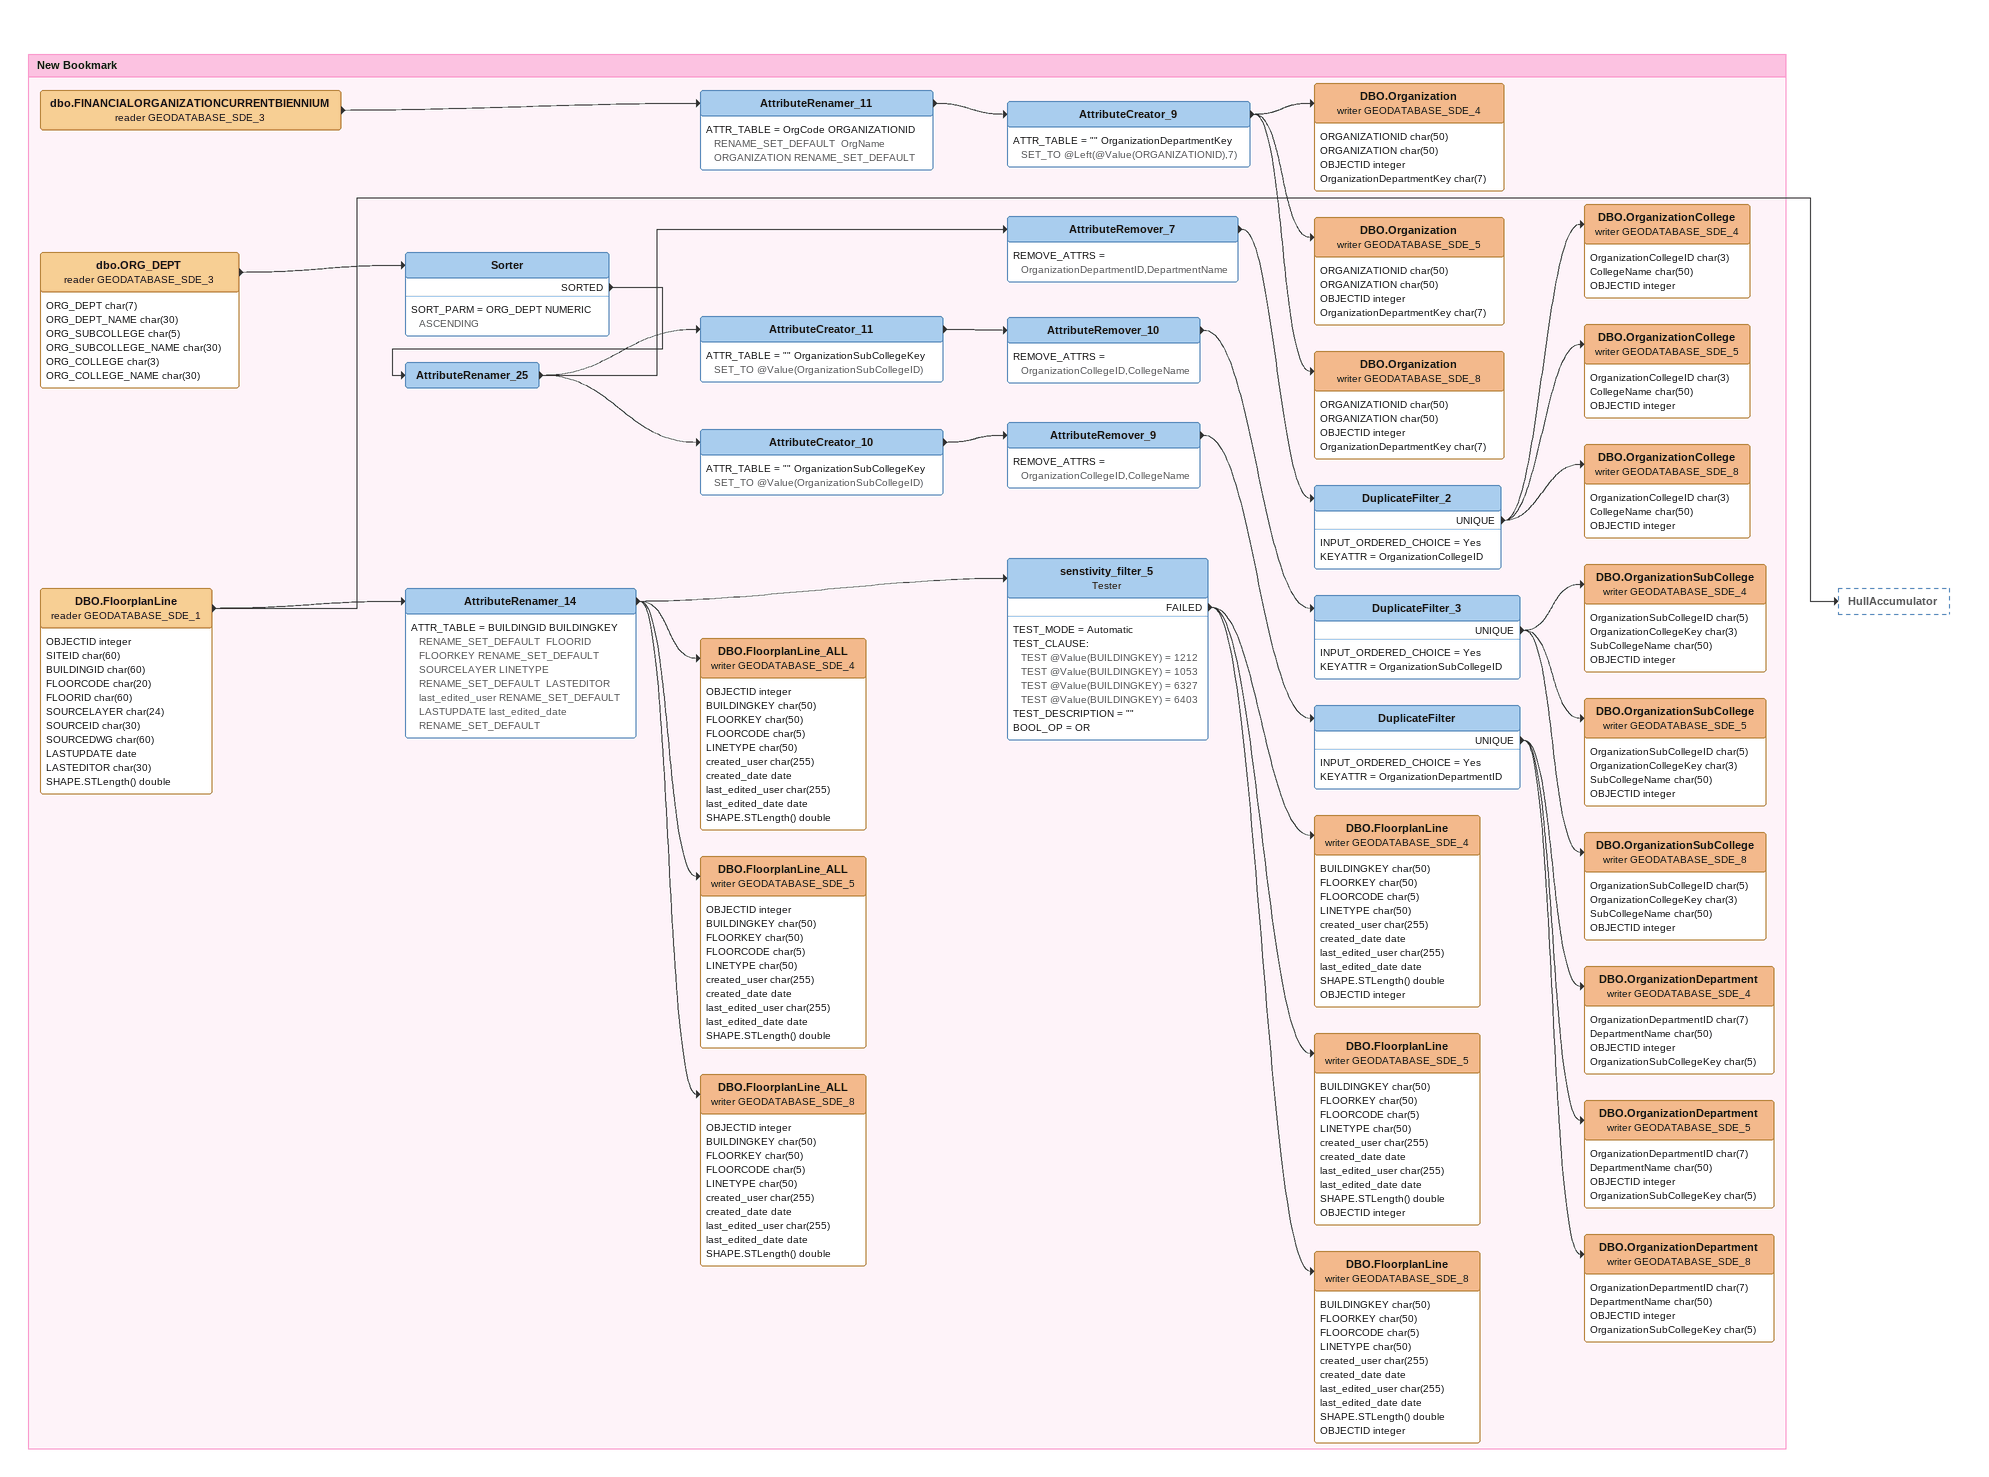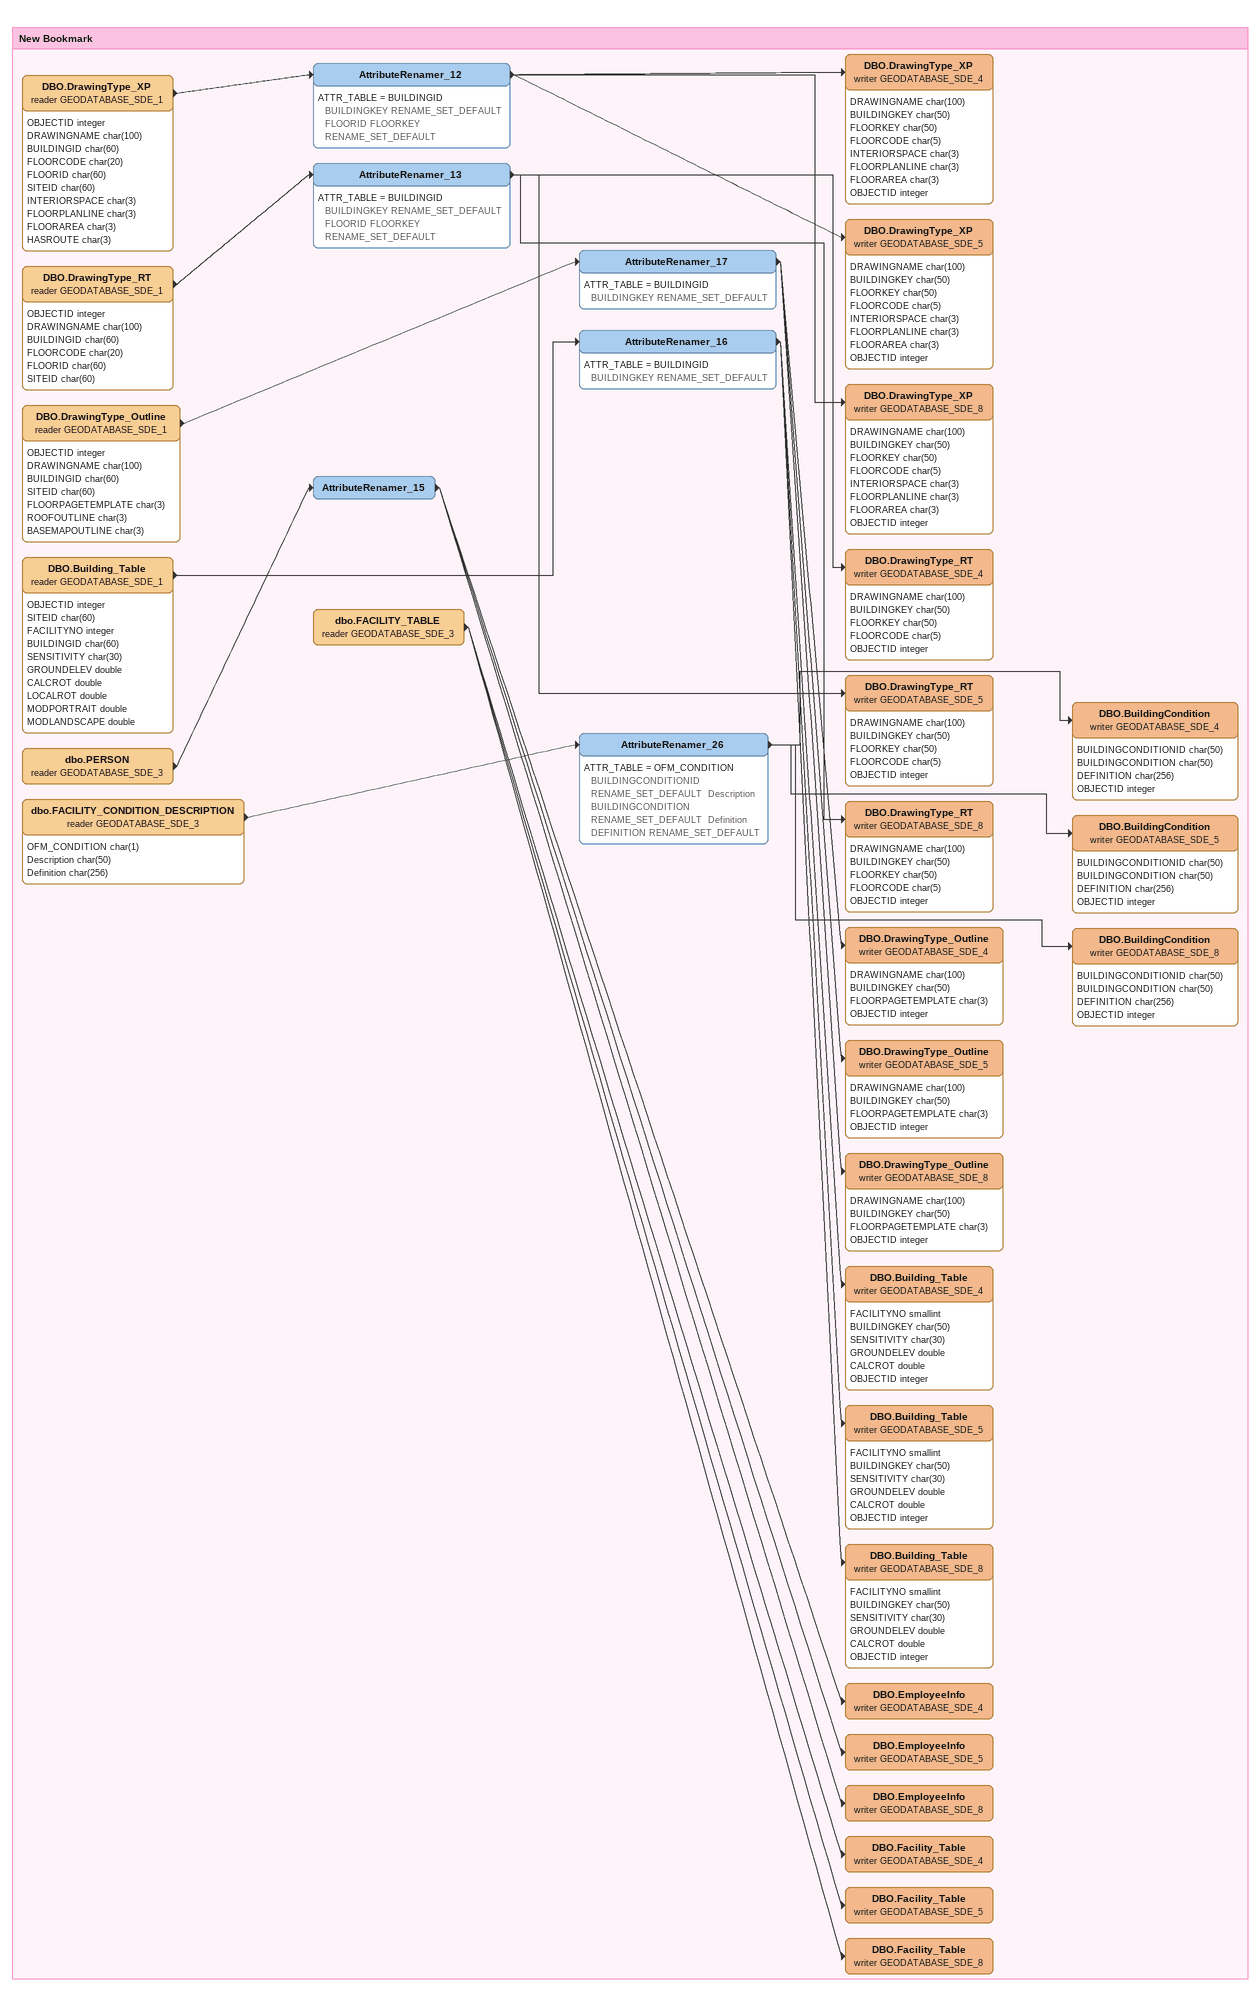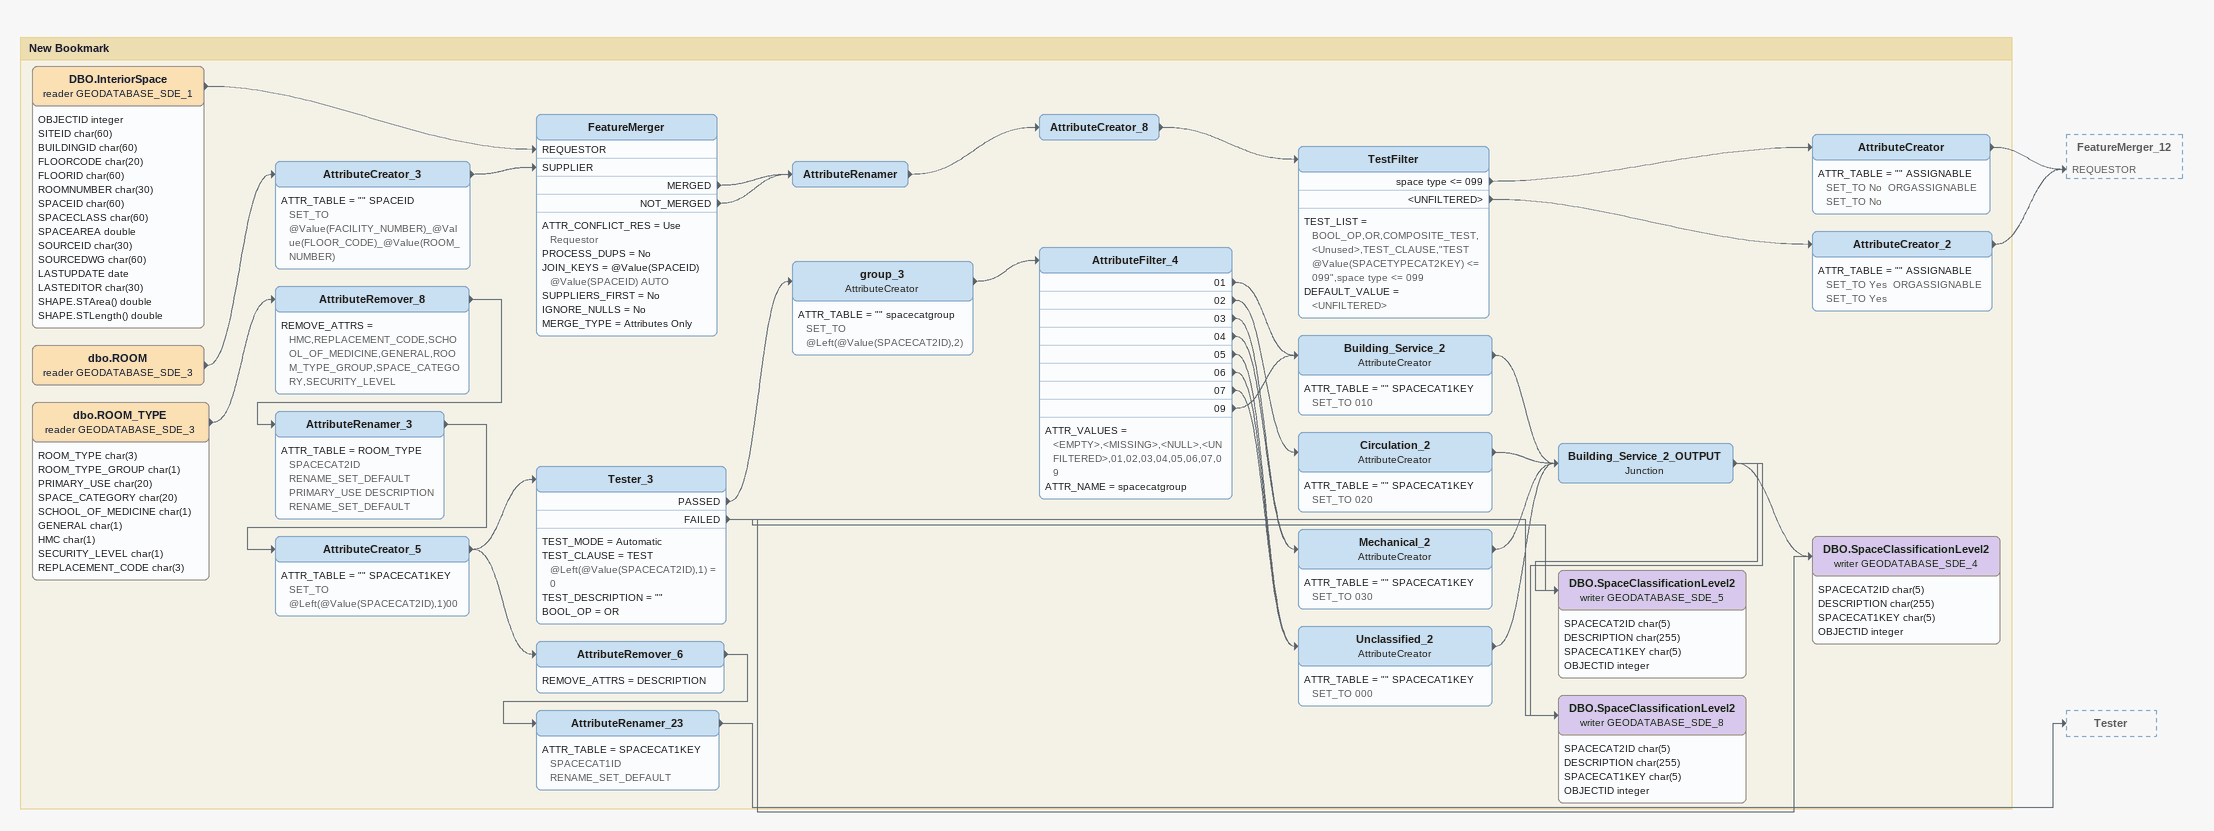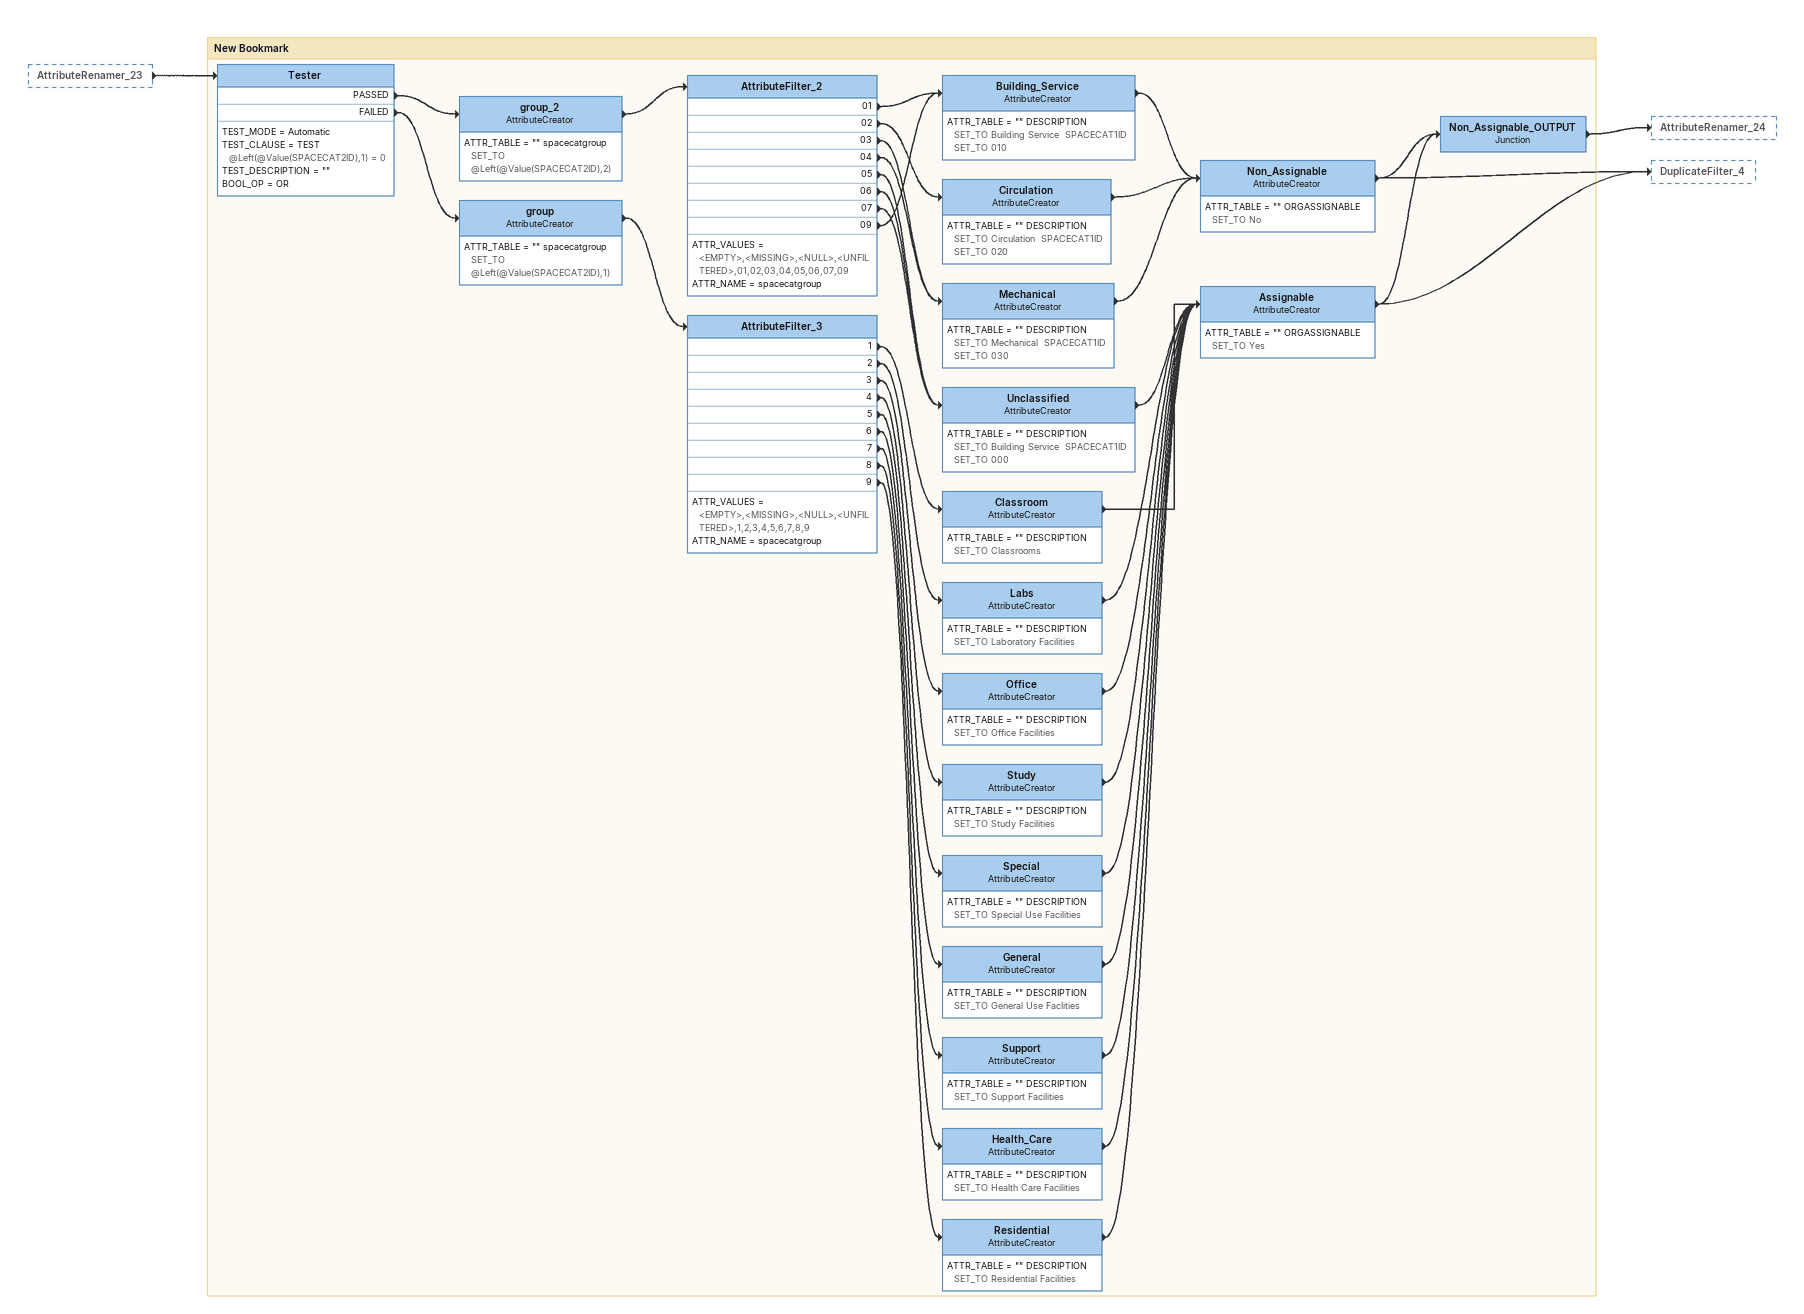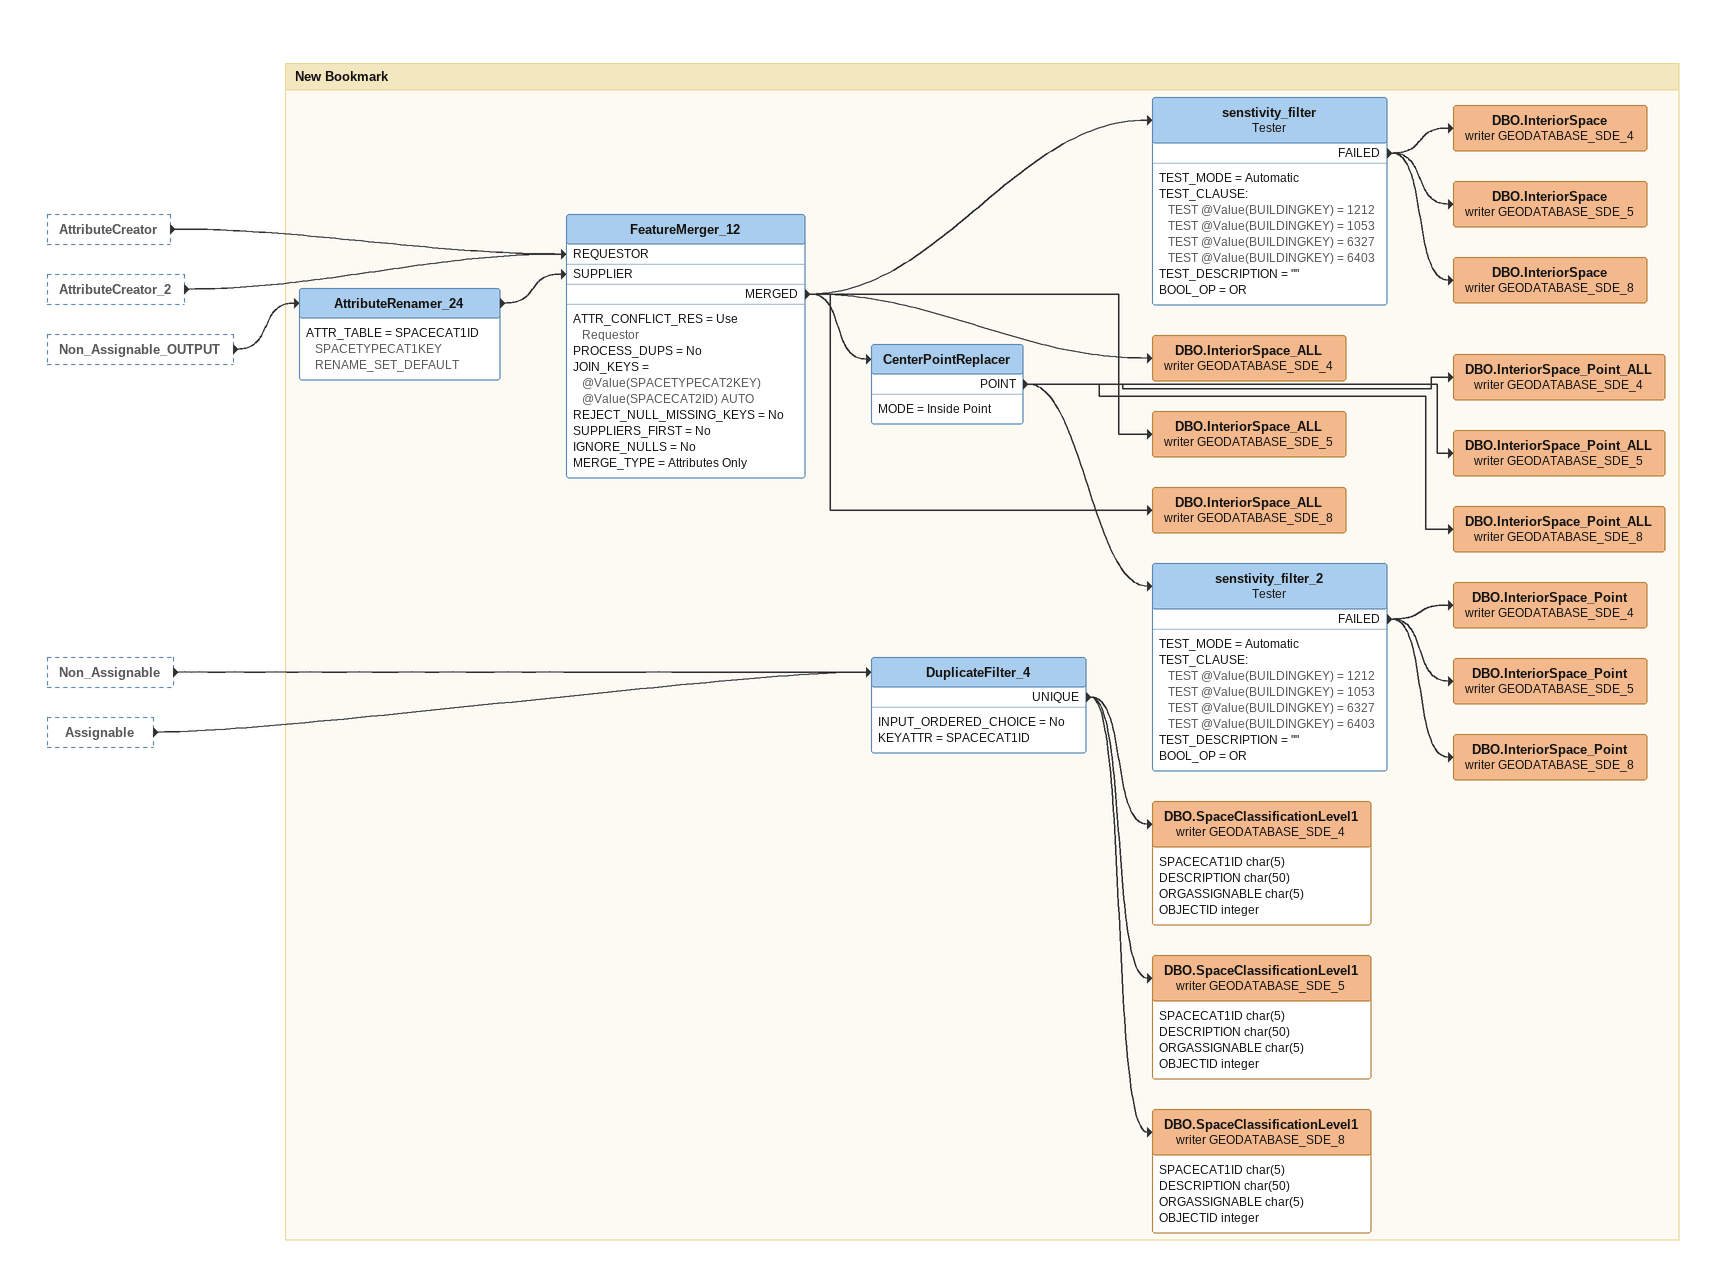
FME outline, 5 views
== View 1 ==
Bookmark: New Bookmark
dbo.ORG_DEPT (reader GEODATABASE_SDE_3)
    attributes: ORG_DEPT char(7), ORG_DEPT_NAME char(30), ORG_SUBCOLLEGE char(5), ORG_SUBCOLLEGE_NAME char(30), ORG_COLLEGE char(3), ORG_COLLEGE_NAME char(30)
    -> Sorter
Sorter
    SORT_PARM = ORG_DEPT NUMERIC ASCENDING
    SORTED -> AttributeRenamer_25
AttributeRenamer_25
    -> AttributeCreator_10
    -> AttributeRemover_7
    -> AttributeCreator_11
AttributeRemover_7
    REMOVE_ATTRS = OrganizationDepartmentID,DepartmentName
    -> DuplicateFilter_2
DuplicateFilter_2
    INPUT_ORDERED_CHOICE = Yes
    KEYATTR = OrganizationCollegeID
    UNIQUE -> DBO.OrganizationCollege (writer GEODATABASE_SDE_4)
    UNIQUE -> DBO.OrganizationCollege (writer GEODATABASE_SDE_5)
    UNIQUE -> DBO.OrganizationCollege (writer GEODATABASE_SDE_8)
DBO.OrganizationCollege (writer GEODATABASE_SDE_4)
    attributes: OrganizationCollegeID char(3), CollegeName char(50), OBJECTID integer
DBO.OrganizationCollege (writer GEODATABASE_SDE_5)
    attributes: OrganizationCollegeID char(3), CollegeName char(50), OBJECTID integer
DBO.OrganizationCollege (writer GEODATABASE_SDE_8)
    attributes: OrganizationCollegeID char(3), CollegeName char(50), OBJECTID integer
AttributeCreator_11
    ATTR_TABLE = "" OrganizationSubCollegeKey SET_TO @Value(OrganizationSubCollegeID)
    -> AttributeRemover_10
AttributeRemover_10
    REMOVE_ATTRS = OrganizationCollegeID,CollegeName
    -> DuplicateFilter_3
DuplicateFilter_3
    INPUT_ORDERED_CHOICE = Yes
    KEYATTR = OrganizationSubCollegeID
    UNIQUE -> DBO.OrganizationSubCollege (writer GEODATABASE_SDE_4)
    UNIQUE -> DBO.OrganizationSubCollege (writer GEODATABASE_SDE_8)
    UNIQUE -> DBO.OrganizationSubCollege (writer GEODATABASE_SDE_5)
DBO.OrganizationSubCollege (writer GEODATABASE_SDE_4)
    attributes: OrganizationSubCollegeID char(5), OrganizationCollegeKey char(3), SubCollegeName char(50), OBJECTID integer
DBO.OrganizationSubCollege (writer GEODATABASE_SDE_5)
    attributes: OrganizationSubCollegeID char(5), OrganizationCollegeKey char(3), SubCollegeName char(50), OBJECTID integer
DBO.OrganizationSubCollege (writer GEODATABASE_SDE_8)
    attributes: OrganizationSubCollegeID char(5), OrganizationCollegeKey char(3), SubCollegeName char(50), OBJECTID integer
AttributeCreator_10
    ATTR_TABLE = "" OrganizationSubCollegeKey SET_TO @Value(OrganizationSubCollegeID)
    -> AttributeRemover_9
AttributeRemover_9
    REMOVE_ATTRS = OrganizationCollegeID,CollegeName
    -> DuplicateFilter
DuplicateFilter
    INPUT_ORDERED_CHOICE = Yes
    KEYATTR = OrganizationDepartmentID
    UNIQUE -> DBO.OrganizationDepartment (writer GEODATABASE_SDE_4)
    UNIQUE -> DBO.OrganizationDepartment (writer GEODATABASE_SDE_5)
    UNIQUE -> DBO.OrganizationDepartment (writer GEODATABASE_SDE_8)
DBO.OrganizationDepartment (writer GEODATABASE_SDE_4)
    attributes: OrganizationDepartmentID char(7), DepartmentName char(50), OBJECTID integer, OrganizationSubCollegeKey char(5)
DBO.OrganizationDepartment (writer GEODATABASE_SDE_5)
    attributes: OrganizationDepartmentID char(7), DepartmentName char(50), OBJECTID integer, OrganizationSubCollegeKey char(5)
DBO.OrganizationDepartment (writer GEODATABASE_SDE_8)
    attributes: OrganizationDepartmentID char(7), DepartmentName char(50), OBJECTID integer, OrganizationSubCollegeKey char(5)
dbo.FINANCIALORGANIZATIONCURRENTBIENNIUM (reader GEODATABASE_SDE_3)
    -> AttributeRenamer_11
AttributeRenamer_11
    ATTR_TABLE = OrgCode ORGANIZATIONID RENAME_SET_DEFAULT  OrgName ORGANIZATION RENAME_SET_DEFAULT
    -> AttributeCreator_9
AttributeCreator_9
    ATTR_TABLE = "" OrganizationDepartmentKey SET_TO @Left(@Value(ORGANIZATIONID),7)
    -> DBO.Organization (writer GEODATABASE_SDE_8)
    -> DBO.Organization (writer GEODATABASE_SDE_5)
    -> DBO.Organization (writer GEODATABASE_SDE_4)
DBO.Organization (writer GEODATABASE_SDE_4)
    attributes: ORGANIZATIONID char(50), ORGANIZATION char(50), OBJECTID integer, OrganizationDepartmentKey char(7)
DBO.Organization (writer GEODATABASE_SDE_5)
    attributes: ORGANIZATIONID char(50), ORGANIZATION char(50), OBJECTID integer, OrganizationDepartmentKey char(7)
DBO.Organization (writer GEODATABASE_SDE_8)
    attributes: ORGANIZATIONID char(50), ORGANIZATION char(50), OBJECTID integer, OrganizationDepartmentKey char(7)
DBO.FloorplanLine (reader GEODATABASE_SDE_1)
    attributes: OBJECTID integer, SITEID char(60), BUILDINGID char(60), FLOORCODE char(20), FLOORID char(60), SOURCELAYER char(24), SOURCEID char(30), SOURCEDWG char(60), LASTUPDATE date, LASTEDITOR char(30), SHAPE.STLength() double
    -> AttributeRenamer_14
    -> HullAccumulator
AttributeRenamer_14
    ATTR_TABLE = BUILDINGID BUILDINGKEY RENAME_SET_DEFAULT  FLOORID FLOORKEY RENAME_SET_DEFAULT  SOURCELAYER LINETYPE RENAME_SET_DEFAULT  LASTEDITOR last_edited_user RENAME_SET_DEFAULT  LASTUPDATE last_edited_date RENAME_SET_DEFAULT
    -> senstivity_filter_5
    -> DBO.FloorplanLine_ALL (writer GEODATABASE_SDE_4)
    -> DBO.FloorplanLine_ALL (writer GEODATABASE_SDE_5)
    -> DBO.FloorplanLine_ALL (writer GEODATABASE_SDE_8)
senstivity_filter_5: Tester
    TEST_MODE = Automatic
    TEST_CLAUSE:
      TEST @Value(BUILDINGKEY) = 1212
      TEST @Value(BUILDINGKEY) = 1053
      TEST @Value(BUILDINGKEY) = 6327
      TEST @Value(BUILDINGKEY) = 6403
    TEST_DESCRIPTION = ""
    BOOL_OP = OR
    FAILED -> DBO.FloorplanLine (writer GEODATABASE_SDE_4)
    FAILED -> DBO.FloorplanLine (writer GEODATABASE_SDE_5)
    FAILED -> DBO.FloorplanLine (writer GEODATABASE_SDE_8)
DBO.FloorplanLine (writer GEODATABASE_SDE_4)
    attributes: BUILDINGKEY char(50), FLOORKEY char(50), FLOORCODE char(5), LINETYPE char(50), created_user char(255), created_date date, last_edited_user char(255), last_edited_date date, SHAPE.STLength() double, OBJECTID integer
DBO.FloorplanLine (writer GEODATABASE_SDE_5)
    attributes: BUILDINGKEY char(50), FLOORKEY char(50), FLOORCODE char(5), LINETYPE char(50), created_user char(255), created_date date, last_edited_user char(255), last_edited_date date, SHAPE.STLength() double, OBJECTID integer
DBO.FloorplanLine (writer GEODATABASE_SDE_8)
    attributes: BUILDINGKEY char(50), FLOORKEY char(50), FLOORCODE char(5), LINETYPE char(50), created_user char(255), created_date date, last_edited_user char(255), last_edited_date date, SHAPE.STLength() double, OBJECTID integer
DBO.FloorplanLine_ALL (writer GEODATABASE_SDE_4)
    attributes: OBJECTID integer, BUILDINGKEY char(50), FLOORKEY char(50), FLOORCODE char(5), LINETYPE char(50), created_user char(255), created_date date, last_edited_user char(255), last_edited_date date, SHAPE.STLength() double
DBO.FloorplanLine_ALL (writer GEODATABASE_SDE_5)
    attributes: OBJECTID integer, BUILDINGKEY char(50), FLOORKEY char(50), FLOORCODE char(5), LINETYPE char(50), created_user char(255), created_date date, last_edited_user char(255), last_edited_date date, SHAPE.STLength() double
DBO.FloorplanLine_ALL (writer GEODATABASE_SDE_8)
    attributes: OBJECTID integer, BUILDINGKEY char(50), FLOORKEY char(50), FLOORCODE char(5), LINETYPE char(50), created_user char(255), created_date date, last_edited_user char(255), last_edited_date date, SHAPE.STLength() double

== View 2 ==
Bookmark: New Bookmark
DBO.DrawingType_XP (reader GEODATABASE_SDE_1)
    attributes: OBJECTID integer, DRAWINGNAME char(100), BUILDINGID char(60), FLOORCODE char(20), FLOORID char(60), SITEID char(60), INTERIORSPACE char(3), FLOORPLANLINE char(3), FLOORAREA char(3), HASROUTE char(3)
    -> AttributeRenamer_12
AttributeRenamer_12
    ATTR_TABLE = BUILDINGID BUILDINGKEY RENAME_SET_DEFAULT  FLOORID FLOORKEY RENAME_SET_DEFAULT
    -> DBO.DrawingType_XP (writer GEODATABASE_SDE_4)
    -> DBO.DrawingType_XP (writer GEODATABASE_SDE_5)
    -> DBO.DrawingType_XP (writer GEODATABASE_SDE_8)
DBO.DrawingType_XP (writer GEODATABASE_SDE_4)
    attributes: DRAWINGNAME char(100), BUILDINGKEY char(50), FLOORKEY char(50), FLOORCODE char(5), INTERIORSPACE char(3), FLOORPLANLINE char(3), FLOORAREA char(3), OBJECTID integer
DBO.DrawingType_XP (writer GEODATABASE_SDE_5)
    attributes: DRAWINGNAME char(100), BUILDINGKEY char(50), FLOORKEY char(50), FLOORCODE char(5), INTERIORSPACE char(3), FLOORPLANLINE char(3), FLOORAREA char(3), OBJECTID integer
DBO.DrawingType_XP (writer GEODATABASE_SDE_8)
    attributes: DRAWINGNAME char(100), BUILDINGKEY char(50), FLOORKEY char(50), FLOORCODE char(5), INTERIORSPACE char(3), FLOORPLANLINE char(3), FLOORAREA char(3), OBJECTID integer
DBO.DrawingType_RT (reader GEODATABASE_SDE_1)
    attributes: OBJECTID integer, DRAWINGNAME char(100), BUILDINGID char(60), FLOORCODE char(20), FLOORID char(60), SITEID char(60)
    -> AttributeRenamer_13
AttributeRenamer_13
    ATTR_TABLE = BUILDINGID BUILDINGKEY RENAME_SET_DEFAULT  FLOORID FLOORKEY RENAME_SET_DEFAULT
    -> DBO.DrawingType_RT (writer GEODATABASE_SDE_4)
    -> DBO.DrawingType_RT (writer GEODATABASE_SDE_5)
    -> DBO.DrawingType_RT (writer GEODATABASE_SDE_8)
DBO.DrawingType_RT (writer GEODATABASE_SDE_4)
    attributes: DRAWINGNAME char(100), BUILDINGKEY char(50), FLOORKEY char(50), FLOORCODE char(5), OBJECTID integer
DBO.DrawingType_RT (writer GEODATABASE_SDE_5)
    attributes: DRAWINGNAME char(100), BUILDINGKEY char(50), FLOORKEY char(50), FLOORCODE char(5), OBJECTID integer
DBO.DrawingType_RT (writer GEODATABASE_SDE_8)
    attributes: DRAWINGNAME char(100), BUILDINGKEY char(50), FLOORKEY char(50), FLOORCODE char(5), OBJECTID integer
DBO.DrawingType_Outline (reader GEODATABASE_SDE_1)
    attributes: OBJECTID integer, DRAWINGNAME char(100), BUILDINGID char(60), SITEID char(60), FLOORPAGETEMPLATE char(3), ROOFOUTLINE char(3), BASEMAPOUTLINE char(3)
    -> AttributeRenamer_17
AttributeRenamer_17
    ATTR_TABLE = BUILDINGID BUILDINGKEY RENAME_SET_DEFAULT
    -> DBO.DrawingType_Outline (writer GEODATABASE_SDE_4)
    -> DBO.DrawingType_Outline (writer GEODATABASE_SDE_5)
    -> DBO.DrawingType_Outline (writer GEODATABASE_SDE_8)
DBO.DrawingType_Outline (writer GEODATABASE_SDE_4)
    attributes: DRAWINGNAME char(100), BUILDINGKEY char(50), FLOORPAGETEMPLATE char(3), OBJECTID integer
DBO.DrawingType_Outline (writer GEODATABASE_SDE_5)
    attributes: DRAWINGNAME char(100), BUILDINGKEY char(50), FLOORPAGETEMPLATE char(3), OBJECTID integer
DBO.DrawingType_Outline (writer GEODATABASE_SDE_8)
    attributes: DRAWINGNAME char(100), BUILDINGKEY char(50), FLOORPAGETEMPLATE char(3), OBJECTID integer
DBO.Building_Table (reader GEODATABASE_SDE_1)
    attributes: OBJECTID integer, SITEID char(60), FACILITYNO integer, BUILDINGID char(60), SENSITIVITY char(30), GROUNDELEV double, CALCROT double, LOCALROT double, MODPORTRAIT double, MODLANDSCAPE double
    -> AttributeRenamer_16
AttributeRenamer_16
    ATTR_TABLE = BUILDINGID BUILDINGKEY RENAME_SET_DEFAULT
    -> DBO.Building_Table (writer GEODATABASE_SDE_4)
    -> DBO.Building_Table (writer GEODATABASE_SDE_5)
    -> DBO.Building_Table (writer GEODATABASE_SDE_8)
DBO.Building_Table (writer GEODATABASE_SDE_4)
    attributes: FACILITYNO smallint, BUILDINGKEY char(50), SENSITIVITY char(30), GROUNDELEV double, CALCROT double, OBJECTID integer
DBO.Building_Table (writer GEODATABASE_SDE_5)
    attributes: FACILITYNO smallint, BUILDINGKEY char(50), SENSITIVITY char(30), GROUNDELEV double, CALCROT double, OBJECTID integer
DBO.Building_Table (writer GEODATABASE_SDE_8)
    attributes: FACILITYNO smallint, BUILDINGKEY char(50), SENSITIVITY char(30), GROUNDELEV double, CALCROT double, OBJECTID integer
dbo.PERSON (reader GEODATABASE_SDE_3)
    -> AttributeRenamer_15
AttributeRenamer_15
    -> DBO.EmployeeInfo (writer GEODATABASE_SDE_4)
    -> DBO.EmployeeInfo (writer GEODATABASE_SDE_5)
    -> DBO.EmployeeInfo (writer GEODATABASE_SDE_8)
DBO.EmployeeInfo (writer GEODATABASE_SDE_4)
DBO.EmployeeInfo (writer GEODATABASE_SDE_5)
DBO.EmployeeInfo (writer GEODATABASE_SDE_8)
dbo.FACILITY_CONDITION_DESCRIPTION (reader GEODATABASE_SDE_3)
    attributes: OFM_CONDITION char(1), Description char(50), Definition char(256)
    -> AttributeRenamer_26
AttributeRenamer_26
    ATTR_TABLE = OFM_CONDITION BUILDINGCONDITIONID RENAME_SET_DEFAULT  Description BUILDINGCONDITION RENAME_SET_DEFAULT  Definition DEFINITION RENAME_SET_DEFAULT
    -> DBO.BuildingCondition (writer GEODATABASE_SDE_5)
    -> DBO.BuildingCondition (writer GEODATABASE_SDE_8)
    -> DBO.BuildingCondition (writer GEODATABASE_SDE_4)
DBO.BuildingCondition (writer GEODATABASE_SDE_4)
    attributes: BUILDINGCONDITIONID char(50), BUILDINGCONDITION char(50), DEFINITION char(256), OBJECTID integer
DBO.BuildingCondition (writer GEODATABASE_SDE_5)
    attributes: BUILDINGCONDITIONID char(50), BUILDINGCONDITION char(50), DEFINITION char(256), OBJECTID integer
DBO.BuildingCondition (writer GEODATABASE_SDE_8)
    attributes: BUILDINGCONDITIONID char(50), BUILDINGCONDITION char(50), DEFINITION char(256), OBJECTID integer
dbo.FACILITY_TABLE (reader GEODATABASE_SDE_3)
    -> DBO.Facility_Table (writer GEODATABASE_SDE_8)
    -> DBO.Facility_Table (writer GEODATABASE_SDE_5)
    -> DBO.Facility_Table (writer GEODATABASE_SDE_4)
DBO.Facility_Table (writer GEODATABASE_SDE_4)
DBO.Facility_Table (writer GEODATABASE_SDE_5)
DBO.Facility_Table (writer GEODATABASE_SDE_8)

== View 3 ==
Bookmark: New Bookmark
DBO.InteriorSpace (reader GEODATABASE_SDE_1)
    attributes: OBJECTID integer, SITEID char(60), BUILDINGID char(60), FLOORCODE char(20), FLOORID char(60), ROOMNUMBER char(30), SPACEID char(60), SPACECLASS char(60), SPACEAREA double, SOURCEID char(30), SOURCEDWG char(60), LASTUPDATE date, LASTEDITOR char(30), SHAPE.STArea() double, SHAPE.STLength() double
    -> FeatureMerger [REQUESTOR]
dbo.ROOM (reader GEODATABASE_SDE_3)
    -> AttributeCreator_3
AttributeCreator_3
    ATTR_TABLE = "" SPACEID SET_TO @Value(FACILITY_NUMBER)_@Value(FLOOR_CODE)_@Value(ROOM_NUMBER)
    -> FeatureMerger [SUPPLIER]
FeatureMerger
    ATTR_CONFLICT_RES = Use Requestor
    PROCESS_DUPS = No
    JOIN_KEYS = @Value(SPACEID) @Value(SPACEID) AUTO
    SUPPLIERS_FIRST = No
    IGNORE_NULLS = No
    MERGE_TYPE = Attributes Only
    MERGED -> AttributeRenamer
    NOT_MERGED -> AttributeRenamer
AttributeRenamer
    -> AttributeCreator_8
AttributeCreator_8
    -> TestFilter
TestFilter
    TEST_LIST = BOOL_OP,OR,COMPOSITE_TEST,<Unused>,TEST_CLAUSE,"TEST @Value(SPACETYPECAT2KEY) <= 099",space type <= 099
    DEFAULT_VALUE = <UNFILTERED>
    space type <= 099 -> AttributeCreator
    <UNFILTERED> -> AttributeCreator_2
AttributeCreator
    ATTR_TABLE = "" ASSIGNABLE SET_TO No  ORGASSIGNABLE SET_TO No
    -> FeatureMerger_12 [REQUESTOR]
AttributeCreator_2
    ATTR_TABLE = "" ASSIGNABLE SET_TO Yes  ORGASSIGNABLE SET_TO Yes
    -> FeatureMerger_12 [REQUESTOR]
dbo.ROOM_TYPE (reader GEODATABASE_SDE_3)
    attributes: ROOM_TYPE char(3), ROOM_TYPE_GROUP char(1), PRIMARY_USE char(20), SPACE_CATEGORY char(20), SCHOOL_OF_MEDICINE char(1), GENERAL char(1), HMC char(1), SECURITY_LEVEL char(1), REPLACEMENT_CODE char(3)
    -> AttributeRemover_8
AttributeRemover_8
    REMOVE_ATTRS = HMC,REPLACEMENT_CODE,SCHOOL_OF_MEDICINE,GENERAL,ROOM_TYPE_GROUP,SPACE_CATEGORY,SECURITY_LEVEL
    -> AttributeRenamer_3
AttributeRenamer_3
    ATTR_TABLE = ROOM_TYPE SPACECAT2ID RENAME_SET_DEFAULT  PRIMARY_USE DESCRIPTION RENAME_SET_DEFAULT
    -> AttributeCreator_5
AttributeCreator_5
    ATTR_TABLE = "" SPACECAT1KEY SET_TO @Left(@Value(SPACECAT2ID),1)00
    -> AttributeRemover_6
    -> Tester_3
Tester_3
    TEST_MODE = Automatic
    TEST_CLAUSE = TEST @Left(@Value(SPACECAT2ID),1) = 0
    TEST_DESCRIPTION = ""
    BOOL_OP = OR
    PASSED -> group_3
    FAILED -> DBO.SpaceClassificationLevel2 (writer GEODATABASE_SDE_8)
    FAILED -> DBO.SpaceClassificationLevel2 (writer GEODATABASE_SDE_5)
    FAILED -> DBO.SpaceClassificationLevel2 (writer GEODATABASE_SDE_4)
group_3: AttributeCreator
    ATTR_TABLE = "" spacecatgroup SET_TO @Left(@Value(SPACECAT2ID),2)
    -> AttributeFilter_4
AttributeFilter_4
    ATTR_VALUES = <EMPTY>,<MISSING>,<NULL>,<UNFILTERED>,01,02,03,04,05,06,07,09
    ATTR_NAME = spacecatgroup
    01 -> Building_Service_2
    02 -> Circulation_2
    03 -> Mechanical_2
    04 -> Mechanical_2
    05 -> Unclassified_2
    06 -> Unclassified_2
    07 -> Unclassified_2
    09 -> Building_Service_2
Building_Service_2: AttributeCreator
    ATTR_TABLE = "" SPACECAT1KEY SET_TO 010
    -> Building_Service_2_OUTPUT
Circulation_2: AttributeCreator
    ATTR_TABLE = "" SPACECAT1KEY SET_TO 020
    -> Building_Service_2_OUTPUT
Mechanical_2: AttributeCreator
    ATTR_TABLE = "" SPACECAT1KEY SET_TO 030
    -> Building_Service_2_OUTPUT
Unclassified_2: AttributeCreator
    ATTR_TABLE = "" SPACECAT1KEY SET_TO 000
    -> Building_Service_2_OUTPUT
Building_Service_2_OUTPUT: Junction
    -> DBO.SpaceClassificationLevel2 (writer GEODATABASE_SDE_4)
    -> DBO.SpaceClassificationLevel2 (writer GEODATABASE_SDE_5)
    -> DBO.SpaceClassificationLevel2 (writer GEODATABASE_SDE_8)
DBO.SpaceClassificationLevel2 (writer GEODATABASE_SDE_4)
    attributes: SPACECAT2ID char(5), DESCRIPTION char(255), SPACECAT1KEY char(5), OBJECTID integer
DBO.SpaceClassificationLevel2 (writer GEODATABASE_SDE_5)
    attributes: SPACECAT2ID char(5), DESCRIPTION char(255), SPACECAT1KEY char(5), OBJECTID integer
DBO.SpaceClassificationLevel2 (writer GEODATABASE_SDE_8)
    attributes: SPACECAT2ID char(5), DESCRIPTION char(255), SPACECAT1KEY char(5), OBJECTID integer
AttributeRemover_6
    REMOVE_ATTRS = DESCRIPTION
    -> AttributeRenamer_23
AttributeRenamer_23
    ATTR_TABLE = SPACECAT1KEY SPACECAT1ID RENAME_SET_DEFAULT
    -> Tester

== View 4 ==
AttributeRenamer_23 [outside]
    -> Tester

Bookmark: New Bookmark
Tester
    TEST_MODE = Automatic
    TEST_CLAUSE = TEST @Left(@Value(SPACECAT2ID),1) = 0
    TEST_DESCRIPTION = ""
    BOOL_OP = OR
    PASSED -> group_2
    FAILED -> group
group_2: AttributeCreator
    ATTR_TABLE = "" spacecatgroup SET_TO @Left(@Value(SPACECAT2ID),2)
    -> AttributeFilter_2
AttributeFilter_2
    ATTR_VALUES = <EMPTY>,<MISSING>,<NULL>,<UNFILTERED>,01,02,03,04,05,06,07,09
    ATTR_NAME = spacecatgroup
    01 -> Building_Service
    02 -> Circulation
    03 -> Mechanical
    04 -> Mechanical
    05 -> Unclassified
    06 -> Unclassified
    07 -> Unclassified
    09 -> Building_Service
Building_Service: AttributeCreator
    ATTR_TABLE = "" DESCRIPTION SET_TO Building Service  SPACECAT1ID SET_TO 010
    -> Non_Assignable
Circulation: AttributeCreator
    ATTR_TABLE = "" DESCRIPTION SET_TO Circulation  SPACECAT1ID SET_TO 020
    -> Non_Assignable
Mechanical: AttributeCreator
    ATTR_TABLE = "" DESCRIPTION SET_TO Mechanical  SPACECAT1ID SET_TO 030
    -> Non_Assignable
Non_Assignable: AttributeCreator
    ATTR_TABLE = "" ORGASSIGNABLE SET_TO No
    -> Non_Assignable_OUTPUT
    -> DuplicateFilter_4
Unclassified: AttributeCreator
    ATTR_TABLE = "" DESCRIPTION SET_TO Building Service  SPACECAT1ID SET_TO 000
    -> Assignable
group: AttributeCreator
    ATTR_TABLE = "" spacecatgroup SET_TO @Left(@Value(SPACECAT2ID),1)
    -> AttributeFilter_3
AttributeFilter_3
    ATTR_VALUES = <EMPTY>,<MISSING>,<NULL>,<UNFILTERED>,1,2,3,4,5,6,7,8,9
    ATTR_NAME = spacecatgroup
    1 -> Classroom
    2 -> Labs
    3 -> Office
    4 -> Study
    5 -> Special
    6 -> General
    7 -> Support
    8 -> Health_Care
    9 -> Residential
Classroom: AttributeCreator
    ATTR_TABLE = "" DESCRIPTION SET_TO Classrooms
    -> Assignable
Labs: AttributeCreator
    ATTR_TABLE = "" DESCRIPTION SET_TO Laboratory Facilities
    -> Assignable
Office: AttributeCreator
    ATTR_TABLE = "" DESCRIPTION SET_TO Office Facilities
    -> Assignable
Study: AttributeCreator
    ATTR_TABLE = "" DESCRIPTION SET_TO Study Facilities
    -> Assignable
Special: AttributeCreator
    ATTR_TABLE = "" DESCRIPTION SET_TO Special Use Facilities
    -> Assignable
General: AttributeCreator
    ATTR_TABLE = "" DESCRIPTION SET_TO General Use Faclities
    -> Assignable
Support: AttributeCreator
    ATTR_TABLE = "" DESCRIPTION SET_TO Support Facilities
    -> Assignable
Health_Care: AttributeCreator
    ATTR_TABLE = "" DESCRIPTION SET_TO Health Care Facilities
    -> Assignable
Residential: AttributeCreator
    ATTR_TABLE = "" DESCRIPTION SET_TO Residential Facilities
    -> Assignable
Assignable: AttributeCreator
    ATTR_TABLE = "" ORGASSIGNABLE SET_TO Yes
    -> DuplicateFilter_4
    -> Non_Assignable_OUTPUT
Non_Assignable_OUTPUT: Junction
    -> AttributeRenamer_24

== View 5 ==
AttributeCreator [outside]
    -> FeatureMerger_12 [REQUESTOR]
AttributeCreator_2 [outside]
    -> FeatureMerger_12 [REQUESTOR]
Non_Assignable_OUTPUT [outside]
    -> AttributeRenamer_24
Non_Assignable [outside]
    -> DuplicateFilter_4
Assignable [outside]
    -> DuplicateFilter_4

Bookmark: New Bookmark
AttributeRenamer_24
    ATTR_TABLE = SPACECAT1ID SPACETYPECAT1KEY RENAME_SET_DEFAULT
    -> FeatureMerger_12 [SUPPLIER]
FeatureMerger_12
    ATTR_CONFLICT_RES = Use Requestor
    PROCESS_DUPS = No
    JOIN_KEYS = @Value(SPACETYPECAT2KEY) @Value(SPACECAT2ID) AUTO
    REJECT_NULL_MISSING_KEYS = No
    SUPPLIERS_FIRST = No
    IGNORE_NULLS = No
    MERGE_TYPE = Attributes Only
    MERGED -> senstivity_filter
    MERGED -> CenterPointReplacer
    MERGED -> DBO.InteriorSpace_ALL (writer GEODATABASE_SDE_5)
    MERGED -> DBO.InteriorSpace_ALL (writer GEODATABASE_SDE_4)
    MERGED -> DBO.InteriorSpace_ALL (writer GEODATABASE_SDE_8)
senstivity_filter: Tester
    TEST_MODE = Automatic
    TEST_CLAUSE:
      TEST @Value(BUILDINGKEY) = 1212
      TEST @Value(BUILDINGKEY) = 1053
      TEST @Value(BUILDINGKEY) = 6327
      TEST @Value(BUILDINGKEY) = 6403
    TEST_DESCRIPTION = ""
    BOOL_OP = OR
    FAILED -> DBO.InteriorSpace (writer GEODATABASE_SDE_5)
    FAILED -> DBO.InteriorSpace (writer GEODATABASE_SDE_4)
    FAILED -> DBO.InteriorSpace (writer GEODATABASE_SDE_8)
DBO.InteriorSpace (writer GEODATABASE_SDE_4)
DBO.InteriorSpace (writer GEODATABASE_SDE_5)
DBO.InteriorSpace (writer GEODATABASE_SDE_8)
DBO.InteriorSpace_ALL (writer GEODATABASE_SDE_4)
DBO.InteriorSpace_ALL (writer GEODATABASE_SDE_5)
DBO.InteriorSpace_ALL (writer GEODATABASE_SDE_8)
CenterPointReplacer
    MODE = Inside Point
    POINT -> DBO.InteriorSpace_Point_ALL (writer GEODATABASE_SDE_5)
    POINT -> senstivity_filter_2
    POINT -> DBO.InteriorSpace_Point_ALL (writer GEODATABASE_SDE_4)
    POINT -> DBO.InteriorSpace_Point_ALL (writer GEODATABASE_SDE_8)
DBO.InteriorSpace_Point_ALL (writer GEODATABASE_SDE_4)
DBO.InteriorSpace_Point_ALL (writer GEODATABASE_SDE_5)
DBO.InteriorSpace_Point_ALL (writer GEODATABASE_SDE_8)
senstivity_filter_2: Tester
    TEST_MODE = Automatic
    TEST_CLAUSE:
      TEST @Value(BUILDINGKEY) = 1212
      TEST @Value(BUILDINGKEY) = 1053
      TEST @Value(BUILDINGKEY) = 6327
      TEST @Value(BUILDINGKEY) = 6403
    TEST_DESCRIPTION = ""
    BOOL_OP = OR
    FAILED -> DBO.InteriorSpace_Point (writer GEODATABASE_SDE_5)
    FAILED -> DBO.InteriorSpace_Point (writer GEODATABASE_SDE_4)
    FAILED -> DBO.InteriorSpace_Point (writer GEODATABASE_SDE_8)
DBO.InteriorSpace_Point (writer GEODATABASE_SDE_4)
DBO.InteriorSpace_Point (writer GEODATABASE_SDE_5)
DBO.InteriorSpace_Point (writer GEODATABASE_SDE_8)
DuplicateFilter_4
    INPUT_ORDERED_CHOICE = No
    KEYATTR = SPACECAT1ID
    UNIQUE -> DBO.SpaceClassificationLevel1 (writer GEODATABASE_SDE_8)
    UNIQUE -> DBO.SpaceClassificationLevel1 (writer GEODATABASE_SDE_4)
    UNIQUE -> DBO.SpaceClassificationLevel1 (writer GEODATABASE_SDE_5)
DBO.SpaceClassificationLevel1 (writer GEODATABASE_SDE_4)
    attributes: SPACECAT1ID char(5), DESCRIPTION char(50), ORGASSIGNABLE char(5), OBJECTID integer
DBO.SpaceClassificationLevel1 (writer GEODATABASE_SDE_5)
    attributes: SPACECAT1ID char(5), DESCRIPTION char(50), ORGASSIGNABLE char(5), OBJECTID integer
DBO.SpaceClassificationLevel1 (writer GEODATABASE_SDE_8)
    attributes: SPACECAT1ID char(5), DESCRIPTION char(50), ORGASSIGNABLE char(5), OBJECTID integer
